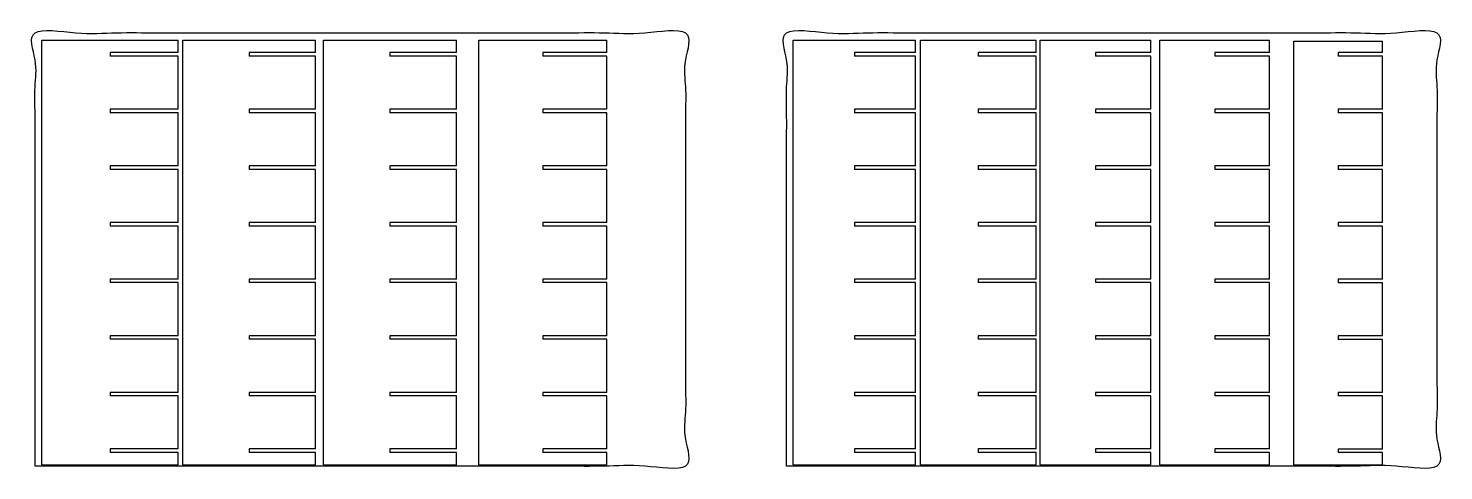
# Model space of a CAD drawing. Header units: millimetres. Extents: x 20 to 4009, y 204 to 1607.
# Drawn here: x 2050 to 4009, y 994 to 1607 of the extents above; entities that cross this region are included whole.
import ezdxf

# ---------------------------------------------------------------- set-up
doc = ezdxf.new("R2010")
doc.units = ezdxf.units.MM
doc.layers.add('Make2D$Visible$Curves', color=7, linetype='Continuous', true_color=0x000000)

msp = doc.modelspace()

# ---------------------------------------------------------------- linework, layer by layer
at = {"layer": 'Make2D$Visible$Curves', "color": 18, "lineweight": -3, "true_color": 0x000000}
for points in [[(2059.8, 1000.7), (2509.8, 1000.7), (2959.8, 1000.7), (2959.8, 1300.7), (2959.8, 1600.7), (2509.8, 1600.7), (2059.8, 1600.7), (2059.8, 1300.7), (2059.8, 1000.7)], [(3099.8, 1000.7), (3549.8, 1000.7), (3999.8, 1000.7), (3999.8, 1300.7), (3999.8, 1600.7), (3549.8, 1600.7), (3099.8, 1600.7), (3099.8, 1300.7), (3099.8, 1000.7)]]:
    msp.add_open_spline(points, degree=2, knots=[0, 0, 0, 900, 900, 1500, 1500, 2400, 2400, 3000, 3000, 3000], dxfattribs=at)
for points in [[(2069.3, 1002.4), (2069.3, 1296.4), (2069.3, 1590.4)], [(2069.3, 1590.4), (2163.5, 1590.4), (2257.7, 1590.4)], [(2257.7, 1573.3), (2257.7, 1581.9), (2257.7, 1590.4)], [(2264.1, 1002.4), (2264.1, 1296.4), (2264.1, 1590.4)], [(2264.1, 1590.4), (2356.1, 1590.4), (2448, 1590.4)], [(2448, 1573.3), (2448, 1581.9), (2448, 1590.4)], [(2458.9, 1002.4), (2458.9, 1296.4), (2458.9, 1590.4)], [(2458.9, 1590.4), (2550.9, 1590.4), (2642.8, 1590.4)], [(2642.8, 1573.3), (2642.8, 1581.9), (2642.8, 1590.4)], [(2673.7, 1002.4), (2673.7, 1296.4), (2673.7, 1590.4)], [(2673.7, 1590.4), (2762.5, 1590.4), (2851.2, 1590.4)], [(2851.2, 1573.3), (2851.2, 1581.9), (2851.2, 1590.4)], [(3109.1, 1002.4), (3109.1, 1296.4), (3109.1, 1590.4)], [(3109.1, 1590.4), (3193.6, 1590.4), (3278.1, 1590.4)], [(3278.1, 1573.3), (3278.1, 1581.9), (3278.1, 1590.4)], [(3284.9, 1002.4), (3284.9, 1296.4), (3284.9, 1590.4)], [(3284.9, 1590.4), (3364.9, 1590.4), (3445, 1590.4)], [(3445, 1573.3), (3445, 1581.9), (3445, 1590.4)], [(3450.7, 1002.4), (3450.7, 1296.4), (3450.7, 1590.4)], [(3450.7, 1590.4), (3527.2, 1590.4), (3603.7, 1590.4)], [(3603.7, 1573.3), (3603.7, 1581.9), (3603.7, 1590.4)], [(3616.3, 1002.4), (3616.3, 1296.4), (3616.3, 1590.4)], [(3616.3, 1590.4), (3692.2, 1590.4), (3768.2, 1590.4)], [(3768.2, 1573.3), (3768.2, 1581.9), (3768.2, 1590.4)], [(3801.7, 1002.4), (3801.7, 1295.7), (3801.7, 1589)], [(3801.7, 1589), (3863, 1589), (3924.3, 1589)], [(3924.3, 1573.2), (3924.3, 1581.1), (3924.3, 1589)], [(2163.5, 1573.3), (2163.5, 1570.8), (2163.5, 1568.4)], [(2257.7, 1573.3), (2210.6, 1573.3), (2163.5, 1573.3)], [(2257.7, 1568.4), (2210.6, 1568.4), (2163.5, 1568.4)], [(2257.7, 1494.9), (2257.7, 1531.6), (2257.7, 1568.4)], [(2356.1, 1573.3), (2356.1, 1570.8), (2356.1, 1568.4)], [(2448, 1573.3), (2402.1, 1573.3), (2356.1, 1573.3)], [(2448, 1568.4), (2402.1, 1568.4), (2356.1, 1568.4)], [(2448, 1494.9), (2448, 1531.6), (2448, 1568.4)], [(2550.9, 1573.3), (2550.9, 1570.8), (2550.9, 1568.4)], [(2642.8, 1573.3), (2596.9, 1573.3), (2550.9, 1573.3)], [(2642.8, 1568.4), (2596.9, 1568.4), (2550.9, 1568.4)], [(2642.8, 1494.9), (2642.8, 1531.6), (2642.8, 1568.4)], [(2762.5, 1573.3), (2762.5, 1570.8), (2762.5, 1568.4)], [(2851.2, 1573.3), (2806.8, 1573.3), (2762.5, 1573.3)], [(2851.2, 1568.4), (2806.8, 1568.4), (2762.5, 1568.4)], [(2851.2, 1494.9), (2851.2, 1531.6), (2851.2, 1568.4)], [(3193.6, 1573.3), (3193.6, 1570.8), (3193.6, 1568.4)], [(3278.1, 1573.3), (3235.8, 1573.3), (3193.6, 1573.3)], [(3278.1, 1568.4), (3235.8, 1568.4), (3193.6, 1568.4)], [(3278.1, 1494.9), (3278.1, 1531.6), (3278.1, 1568.4)], [(3364.9, 1573.3), (3364.9, 1570.8), (3364.9, 1568.4)], [(3445, 1573.3), (3405, 1573.3), (3364.9, 1573.3)], [(3445, 1568.4), (3405, 1568.4), (3364.9, 1568.4)], [(3445, 1494.9), (3445, 1531.6), (3445, 1568.4)], [(3527.2, 1573.3), (3527.2, 1570.8), (3527.2, 1568.4)], [(3603.7, 1573.3), (3565.4, 1573.3), (3527.2, 1573.3)], [(3603.7, 1568.4), (3565.4, 1568.4), (3527.2, 1568.4)], [(3603.7, 1494.9), (3603.7, 1531.6), (3603.7, 1568.4)], [(3692.2, 1573.3), (3692.2, 1570.8), (3692.2, 1568.4)], [(3768.2, 1573.3), (3730.2, 1573.3), (3692.2, 1573.3)], [(3768.2, 1568.4), (3730.2, 1568.4), (3692.2, 1568.4)], [(3768.2, 1494.9), (3768.2, 1531.6), (3768.2, 1568.4)], [(3863, 1573.2), (3863, 1570.8), (3863, 1568.3)], [(3924.3, 1573.2), (3893.7, 1573.2), (3863, 1573.2)], [(3924.3, 1568.3), (3893.7, 1568.3), (3863, 1568.3)], [(3924.3, 1494.8), (3924.3, 1531.6), (3924.3, 1568.3)], [(2163.5, 1494.9), (2163.5, 1492.4), (2163.5, 1490)], [(2257.7, 1494.9), (2210.6, 1494.9), (2163.5, 1494.9)], [(2257.7, 1490), (2210.6, 1490), (2163.5, 1490)], [(2257.7, 1416.5), (2257.7, 1453.2), (2257.7, 1490)], [(2356.1, 1494.9), (2356.1, 1492.4), (2356.1, 1490)], [(2448, 1494.9), (2402.1, 1494.9), (2356.1, 1494.9)], [(2448, 1490), (2402.1, 1490), (2356.1, 1490)], [(2448, 1416.5), (2448, 1453.2), (2448, 1490)], [(2550.9, 1494.9), (2550.9, 1492.4), (2550.9, 1490)], [(2642.8, 1494.9), (2596.9, 1494.9), (2550.9, 1494.9)], [(2642.8, 1490), (2596.9, 1490), (2550.9, 1490)], [(2642.8, 1416.5), (2642.8, 1453.2), (2642.8, 1490)], [(2762.5, 1494.9), (2762.5, 1492.4), (2762.5, 1490)], [(2851.2, 1494.9), (2806.8, 1494.9), (2762.5, 1494.9)], [(2851.2, 1490), (2806.8, 1490), (2762.5, 1490)], [(2851.2, 1416.5), (2851.2, 1453.2), (2851.2, 1490)], [(3193.6, 1494.9), (3193.6, 1492.4), (3193.6, 1490)], [(3278.1, 1494.9), (3235.8, 1494.9), (3193.6, 1494.9)], [(3278.1, 1490), (3235.8, 1490), (3193.6, 1490)], [(3278.1, 1416.5), (3278.1, 1453.2), (3278.1, 1490)], [(3364.9, 1494.9), (3364.9, 1492.4), (3364.9, 1490)], [(3445, 1494.9), (3405, 1494.9), (3364.9, 1494.9)], [(3445, 1490), (3405, 1490), (3364.9, 1490)], [(3445, 1416.5), (3445, 1453.2), (3445, 1490)], [(3527.2, 1494.9), (3527.2, 1492.4), (3527.2, 1490)], [(3603.7, 1494.9), (3565.4, 1494.9), (3527.2, 1494.9)], [(3603.7, 1490), (3565.4, 1490), (3527.2, 1490)], [(3603.7, 1416.5), (3603.7, 1453.2), (3603.7, 1490)], [(3692.2, 1494.9), (3692.2, 1492.4), (3692.2, 1490)], [(3768.2, 1494.9), (3730.2, 1494.9), (3692.2, 1494.9)], [(3768.2, 1490), (3730.2, 1490), (3692.2, 1490)], [(3768.2, 1416.5), (3768.2, 1453.2), (3768.2, 1490)], [(3863, 1494.8), (3863, 1492.4), (3863, 1489.9)], [(3924.3, 1494.8), (3893.7, 1494.8), (3863, 1494.8)], [(3924.3, 1489.9), (3893.7, 1489.9), (3863, 1489.9)], [(3924.3, 1416.4), (3924.3, 1453.2), (3924.3, 1489.9)], [(2163.5, 1416.5), (2163.5, 1414), (2163.5, 1411.6)], [(2257.7, 1416.5), (2210.6, 1416.5), (2163.5, 1416.5)], [(2257.7, 1411.6), (2210.6, 1411.6), (2163.5, 1411.6)], [(2257.7, 1338.1), (2257.7, 1374.8), (2257.7, 1411.6)], [(2356.1, 1416.5), (2356.1, 1414), (2356.1, 1411.6)], [(2448, 1416.5), (2402.1, 1416.5), (2356.1, 1416.5)], [(2448, 1411.6), (2402.1, 1411.6), (2356.1, 1411.6)], [(2448, 1338.1), (2448, 1374.8), (2448, 1411.6)], [(2550.9, 1416.5), (2550.9, 1414), (2550.9, 1411.6)], [(2642.8, 1416.5), (2596.9, 1416.5), (2550.9, 1416.5)], [(2642.8, 1411.6), (2596.9, 1411.6), (2550.9, 1411.6)], [(2642.8, 1338.1), (2642.8, 1374.8), (2642.8, 1411.6)], [(2762.5, 1416.5), (2762.5, 1414), (2762.5, 1411.6)], [(2851.2, 1416.5), (2806.8, 1416.5), (2762.5, 1416.5)], [(2851.2, 1411.6), (2806.8, 1411.6), (2762.5, 1411.6)], [(2851.2, 1338.1), (2851.2, 1374.8), (2851.2, 1411.6)], [(3193.6, 1416.5), (3193.6, 1414), (3193.6, 1411.6)], [(3278.1, 1416.5), (3235.8, 1416.5), (3193.6, 1416.5)], [(3278.1, 1411.6), (3235.8, 1411.6), (3193.6, 1411.6)], [(3278.1, 1338.1), (3278.1, 1374.8), (3278.1, 1411.6)], [(3364.9, 1416.5), (3364.9, 1414), (3364.9, 1411.6)], [(3445, 1416.5), (3405, 1416.5), (3364.9, 1416.5)], [(3445, 1411.6), (3405, 1411.6), (3364.9, 1411.6)], [(3445, 1338.1), (3445, 1374.8), (3445, 1411.6)], [(3527.2, 1416.5), (3527.2, 1414), (3527.2, 1411.6)], [(3603.7, 1416.5), (3565.4, 1416.5), (3527.2, 1416.5)], [(3603.7, 1411.6), (3565.4, 1411.6), (3527.2, 1411.6)], [(3603.7, 1338.1), (3603.7, 1374.8), (3603.7, 1411.6)], [(3692.2, 1416.5), (3692.2, 1414), (3692.2, 1411.6)], [(3768.2, 1416.5), (3730.2, 1416.5), (3692.2, 1416.5)], [(3768.2, 1411.6), (3730.2, 1411.6), (3692.2, 1411.6)], [(3768.2, 1338.1), (3768.2, 1374.8), (3768.2, 1411.6)], [(3863, 1416.4), (3863, 1414), (3863, 1411.5)], [(3924.3, 1416.4), (3893.7, 1416.4), (3863, 1416.4)], [(3924.3, 1411.5), (3893.7, 1411.5), (3863, 1411.5)], [(3924.3, 1338), (3924.3, 1374.8), (3924.3, 1411.5)], [(2163.5, 1338.1), (2163.5, 1335.6), (2163.5, 1333.2)], [(2257.7, 1338.1), (2210.6, 1338.1), (2163.5, 1338.1)], [(2257.7, 1333.2), (2210.6, 1333.2), (2163.5, 1333.2)], [(2257.7, 1259.7), (2257.7, 1296.4), (2257.7, 1333.2)], [(2356.1, 1338.1), (2356.1, 1335.6), (2356.1, 1333.2)], [(2448, 1338.1), (2402.1, 1338.1), (2356.1, 1338.1)], [(2448, 1333.2), (2402.1, 1333.2), (2356.1, 1333.2)], [(2448, 1259.7), (2448, 1296.4), (2448, 1333.2)], [(2550.9, 1338.1), (2550.9, 1335.6), (2550.9, 1333.2)], [(2642.8, 1338.1), (2596.9, 1338.1), (2550.9, 1338.1)], [(2642.8, 1333.2), (2596.9, 1333.2), (2550.9, 1333.2)], [(2642.8, 1259.7), (2642.8, 1296.4), (2642.8, 1333.2)], [(2762.5, 1338.1), (2762.5, 1335.6), (2762.5, 1333.2)], [(2851.2, 1338.1), (2806.8, 1338.1), (2762.5, 1338.1)], [(2851.2, 1333.2), (2806.8, 1333.2), (2762.5, 1333.2)], [(2851.2, 1259.7), (2851.2, 1296.4), (2851.2, 1333.2)], [(3193.6, 1338.1), (3193.6, 1335.6), (3193.6, 1333.2)], [(3278.1, 1338.1), (3235.8, 1338.1), (3193.6, 1338.1)], [(3278.1, 1333.2), (3235.8, 1333.2), (3193.6, 1333.2)], [(3278.1, 1259.7), (3278.1, 1296.4), (3278.1, 1333.2)], [(3364.9, 1338.1), (3364.9, 1335.6), (3364.9, 1333.2)], [(3445, 1338.1), (3405, 1338.1), (3364.9, 1338.1)], [(3445, 1333.2), (3405, 1333.2), (3364.9, 1333.2)], [(3445, 1259.7), (3445, 1296.4), (3445, 1333.2)], [(3527.2, 1338.1), (3527.2, 1335.6), (3527.2, 1333.2)], [(3603.7, 1338.1), (3565.4, 1338.1), (3527.2, 1338.1)], [(3603.7, 1333.2), (3565.4, 1333.2), (3527.2, 1333.2)], [(3603.7, 1259.7), (3603.7, 1296.4), (3603.7, 1333.2)], [(3692.2, 1338.1), (3692.2, 1335.6), (3692.2, 1333.2)], [(3768.2, 1338.1), (3730.2, 1338.1), (3692.2, 1338.1)], [(3768.2, 1333.2), (3730.2, 1333.2), (3692.2, 1333.2)], [(3768.2, 1259.7), (3768.2, 1296.4), (3768.2, 1333.2)], [(3863, 1338), (3863, 1335.6), (3863, 1333.1)], [(3924.3, 1338), (3893.7, 1338), (3863, 1338)], [(3924.3, 1333.1), (3893.7, 1333.1), (3863, 1333.1)], [(3924.3, 1259.6), (3924.3, 1296.4), (3924.3, 1333.1)], [(2163.5, 1259.7), (2163.5, 1257.2), (2163.5, 1254.8)], [(2257.7, 1259.7), (2210.6, 1259.7), (2163.5, 1259.7)], [(2257.7, 1254.8), (2210.6, 1254.8), (2163.5, 1254.8)], [(2257.7, 1181.3), (2257.7, 1218), (2257.7, 1254.8)], [(2356.1, 1259.7), (2356.1, 1257.2), (2356.1, 1254.8)], [(2448, 1259.7), (2402.1, 1259.7), (2356.1, 1259.7)], [(2448, 1254.8), (2402.1, 1254.8), (2356.1, 1254.8)], [(2448, 1181.3), (2448, 1218), (2448, 1254.8)], [(2550.9, 1259.7), (2550.9, 1257.2), (2550.9, 1254.8)], [(2642.8, 1259.7), (2596.9, 1259.7), (2550.9, 1259.7)], [(2642.8, 1254.8), (2596.9, 1254.8), (2550.9, 1254.8)], [(2642.8, 1181.3), (2642.8, 1218), (2642.8, 1254.8)], [(2762.5, 1259.7), (2762.5, 1257.2), (2762.5, 1254.8)], [(2851.2, 1259.7), (2806.8, 1259.7), (2762.5, 1259.7)], [(2851.2, 1254.8), (2806.8, 1254.8), (2762.5, 1254.8)], [(2851.2, 1181.3), (2851.2, 1218), (2851.2, 1254.8)], [(3193.6, 1259.7), (3193.6, 1257.2), (3193.6, 1254.8)], [(3278.1, 1259.7), (3235.8, 1259.7), (3193.6, 1259.7)], [(3278.1, 1254.8), (3235.8, 1254.8), (3193.6, 1254.8)], [(3278.1, 1181.3), (3278.1, 1218), (3278.1, 1254.8)], [(3364.9, 1259.7), (3364.9, 1257.2), (3364.9, 1254.8)], [(3445, 1259.7), (3405, 1259.7), (3364.9, 1259.7)], [(3445, 1254.8), (3405, 1254.8), (3364.9, 1254.8)], [(3445, 1181.3), (3445, 1218), (3445, 1254.8)], [(3527.2, 1259.7), (3527.2, 1257.2), (3527.2, 1254.8)], [(3603.7, 1259.7), (3565.4, 1259.7), (3527.2, 1259.7)], [(3603.7, 1254.8), (3565.4, 1254.8), (3527.2, 1254.8)], [(3603.7, 1181.3), (3603.7, 1218), (3603.7, 1254.8)], [(3692.2, 1259.7), (3692.2, 1257.2), (3692.2, 1254.8)], [(3768.2, 1259.7), (3730.2, 1259.7), (3692.2, 1259.7)], [(3768.2, 1254.8), (3730.2, 1254.8), (3692.2, 1254.8)], [(3768.2, 1181.3), (3768.2, 1218), (3768.2, 1254.8)], [(3863, 1259.6), (3863, 1257.2), (3863, 1254.7)], [(3924.3, 1259.6), (3893.7, 1259.6), (3863, 1259.6)], [(3924.3, 1254.7), (3893.7, 1254.7), (3863, 1254.7)], [(3924.3, 1181.2), (3924.3, 1218), (3924.3, 1254.7)], [(2163.5, 1181.3), (2163.5, 1178.8), (2163.5, 1176.4)], [(2257.7, 1181.3), (2210.6, 1181.3), (2163.5, 1181.3)], [(2257.7, 1176.4), (2210.6, 1176.4), (2163.5, 1176.4)], [(2257.7, 1102.9), (2257.7, 1139.6), (2257.7, 1176.4)], [(2356.1, 1181.3), (2356.1, 1178.8), (2356.1, 1176.4)], [(2448, 1181.3), (2402.1, 1181.3), (2356.1, 1181.3)], [(2448, 1176.4), (2402.1, 1176.4), (2356.1, 1176.4)], [(2448, 1102.9), (2448, 1139.6), (2448, 1176.4)], [(2550.9, 1181.3), (2550.9, 1178.8), (2550.9, 1176.4)], [(2642.8, 1181.3), (2596.9, 1181.3), (2550.9, 1181.3)], [(2642.8, 1176.4), (2596.9, 1176.4), (2550.9, 1176.4)], [(2642.8, 1102.9), (2642.8, 1139.6), (2642.8, 1176.4)], [(2762.5, 1181.3), (2762.5, 1178.8), (2762.5, 1176.4)], [(2851.2, 1181.3), (2806.8, 1181.3), (2762.5, 1181.3)], [(2851.2, 1176.4), (2806.8, 1176.4), (2762.5, 1176.4)], [(2851.2, 1102.9), (2851.2, 1139.6), (2851.2, 1176.4)], [(3193.6, 1181.3), (3193.6, 1178.8), (3193.6, 1176.4)], [(3278.1, 1181.3), (3235.8, 1181.3), (3193.6, 1181.3)], [(3278.1, 1176.4), (3235.8, 1176.4), (3193.6, 1176.4)], [(3278.1, 1102.9), (3278.1, 1139.6), (3278.1, 1176.4)], [(3364.9, 1181.3), (3364.9, 1178.8), (3364.9, 1176.4)], [(3445, 1181.3), (3405, 1181.3), (3364.9, 1181.3)], [(3445, 1176.4), (3405, 1176.4), (3364.9, 1176.4)], [(3445, 1102.9), (3445, 1139.6), (3445, 1176.4)], [(3527.2, 1181.3), (3527.2, 1178.8), (3527.2, 1176.4)], [(3603.7, 1181.3), (3565.4, 1181.3), (3527.2, 1181.3)], [(3603.7, 1176.4), (3565.4, 1176.4), (3527.2, 1176.4)], [(3603.7, 1102.9), (3603.7, 1139.6), (3603.7, 1176.4)], [(3692.2, 1181.3), (3692.2, 1178.8), (3692.2, 1176.4)], [(3768.2, 1181.3), (3730.2, 1181.3), (3692.2, 1181.3)], [(3768.2, 1176.4), (3730.2, 1176.4), (3692.2, 1176.4)], [(3768.2, 1102.9), (3768.2, 1139.6), (3768.2, 1176.4)], [(3863, 1181.2), (3863, 1178.8), (3863, 1176.3)], [(3924.3, 1181.2), (3893.7, 1181.2), (3863, 1181.2)], [(3924.3, 1176.3), (3893.7, 1176.3), (3863, 1176.3)], [(3924.3, 1102.8), (3924.3, 1139.6), (3924.3, 1176.3)], [(2163.5, 1102.9), (2163.5, 1100.4), (2163.5, 1098)], [(2257.7, 1102.9), (2210.6, 1102.9), (2163.5, 1102.9)], [(2257.7, 1098), (2210.6, 1098), (2163.5, 1098)], [(2257.7, 1024.5), (2257.7, 1061.2), (2257.7, 1098)], [(2356.1, 1102.9), (2356.1, 1100.4), (2356.1, 1098)], [(2448, 1102.9), (2402.1, 1102.9), (2356.1, 1102.9)], [(2448, 1098), (2402.1, 1098), (2356.1, 1098)], [(2448, 1024.5), (2448, 1061.2), (2448, 1098)], [(2550.9, 1102.9), (2550.9, 1100.4), (2550.9, 1098)], [(2642.8, 1102.9), (2596.9, 1102.9), (2550.9, 1102.9)], [(2642.8, 1098), (2596.9, 1098), (2550.9, 1098)], [(2642.8, 1024.5), (2642.8, 1061.2), (2642.8, 1098)], [(2762.5, 1102.9), (2762.5, 1100.4), (2762.5, 1098)], [(2851.2, 1102.9), (2806.8, 1102.9), (2762.5, 1102.9)], [(2851.2, 1098), (2806.8, 1098), (2762.5, 1098)], [(2851.2, 1024.5), (2851.2, 1061.2), (2851.2, 1098)], [(3193.6, 1102.9), (3193.6, 1100.4), (3193.6, 1098)], [(3278.1, 1102.9), (3235.8, 1102.9), (3193.6, 1102.9)], [(3278.1, 1098), (3235.8, 1098), (3193.6, 1098)], [(3278.1, 1024.5), (3278.1, 1061.2), (3278.1, 1098)], [(3364.9, 1102.9), (3364.9, 1100.4), (3364.9, 1098)], [(3445, 1102.9), (3405, 1102.9), (3364.9, 1102.9)], [(3445, 1098), (3405, 1098), (3364.9, 1098)], [(3445, 1024.5), (3445, 1061.2), (3445, 1098)], [(3527.2, 1102.9), (3527.2, 1100.4), (3527.2, 1098)], [(3603.7, 1102.9), (3565.4, 1102.9), (3527.2, 1102.9)], [(3603.7, 1098), (3565.4, 1098), (3527.2, 1098)], [(3603.7, 1024.5), (3603.7, 1061.2), (3603.7, 1098)], [(3692.2, 1102.9), (3692.2, 1100.4), (3692.2, 1098)], [(3768.2, 1102.9), (3730.2, 1102.9), (3692.2, 1102.9)], [(3768.2, 1098), (3730.2, 1098), (3692.2, 1098)], [(3768.2, 1024.5), (3768.2, 1061.2), (3768.2, 1098)], [(3863, 1102.8), (3863, 1100.4), (3863, 1097.9)], [(3924.3, 1102.8), (3893.7, 1102.8), (3863, 1102.8)], [(3924.3, 1097.9), (3893.7, 1097.9), (3863, 1097.9)], [(3924.3, 1024.4), (3924.3, 1061.2), (3924.3, 1097.9)], [(2163.5, 1024.5), (2163.5, 1022), (2163.5, 1019.6)], [(2257.7, 1024.5), (2210.6, 1024.5), (2163.5, 1024.5)], [(2257.7, 1019.6), (2210.6, 1019.6), (2163.5, 1019.6)], [(2257.7, 1002.4), (2257.7, 1011), (2257.7, 1019.6)], [(2356.1, 1024.5), (2356.1, 1022), (2356.1, 1019.6)], [(2448, 1024.5), (2402.1, 1024.5), (2356.1, 1024.5)], [(2448, 1019.6), (2402.1, 1019.6), (2356.1, 1019.6)], [(2448, 1002.4), (2448, 1011), (2448, 1019.6)], [(2550.9, 1024.5), (2550.9, 1022), (2550.9, 1019.6)], [(2642.8, 1024.5), (2596.9, 1024.5), (2550.9, 1024.5)], [(2642.8, 1019.6), (2596.9, 1019.6), (2550.9, 1019.6)], [(2642.8, 1002.4), (2642.8, 1011), (2642.8, 1019.6)], [(2762.5, 1024.5), (2762.5, 1022), (2762.5, 1019.6)], [(2851.2, 1024.5), (2806.8, 1024.5), (2762.5, 1024.5)], [(2851.2, 1019.6), (2806.8, 1019.6), (2762.5, 1019.6)], [(2851.2, 1002.4), (2851.2, 1011), (2851.2, 1019.6)], [(3193.6, 1024.5), (3193.6, 1022), (3193.6, 1019.6)], [(3278.1, 1024.5), (3235.8, 1024.5), (3193.6, 1024.5)], [(3278.1, 1019.6), (3235.8, 1019.6), (3193.6, 1019.6)], [(3278.1, 1002.4), (3278.1, 1011), (3278.1, 1019.6)], [(3364.9, 1024.5), (3364.9, 1022), (3364.9, 1019.6)], [(3445, 1024.5), (3405, 1024.5), (3364.9, 1024.5)], [(3445, 1019.6), (3405, 1019.6), (3364.9, 1019.6)], [(3445, 1002.4), (3445, 1011), (3445, 1019.6)], [(3527.2, 1024.5), (3527.2, 1022), (3527.2, 1019.6)], [(3603.7, 1024.5), (3565.4, 1024.5), (3527.2, 1024.5)], [(3603.7, 1019.6), (3565.4, 1019.6), (3527.2, 1019.6)], [(3603.7, 1002.4), (3603.7, 1011), (3603.7, 1019.6)], [(3692.2, 1024.5), (3692.2, 1022), (3692.2, 1019.6)], [(3768.2, 1024.5), (3730.2, 1024.5), (3692.2, 1024.5)], [(3768.2, 1019.6), (3730.2, 1019.6), (3692.2, 1019.6)], [(3768.2, 1002.4), (3768.2, 1011), (3768.2, 1019.6)], [(3863, 1024.4), (3863, 1022), (3863, 1019.5)], [(3924.3, 1024.4), (3893.7, 1024.4), (3863, 1024.4)], [(3924.3, 1019.5), (3893.7, 1019.5), (3863, 1019.5)], [(3924.3, 1002.4), (3924.3, 1011), (3924.3, 1019.5)], [(2069.3, 1002.4), (2163.5, 1002.4), (2257.7, 1002.4)], [(2264.1, 1002.4), (2356.1, 1002.4), (2448, 1002.4)], [(2458.9, 1002.4), (2550.9, 1002.4), (2642.8, 1002.4)], [(2673.7, 1002.4), (2762.5, 1002.4), (2851.2, 1002.4)], [(3109.1, 1002.4), (3193.6, 1002.4), (3278.1, 1002.4)], [(3284.9, 1002.4), (3364.9, 1002.4), (3445, 1002.4)], [(3450.7, 1002.4), (3527.2, 1002.4), (3603.7, 1002.4)], [(3616.3, 1002.4), (3692.2, 1002.4), (3768.2, 1002.4)], [(3801.7, 1002.4), (3863, 1002.4), (3924.3, 1002.4)]]:
    msp.add_open_spline(points, degree=2, dxfattribs=at)

doc.saveas('drawing.dxf')
